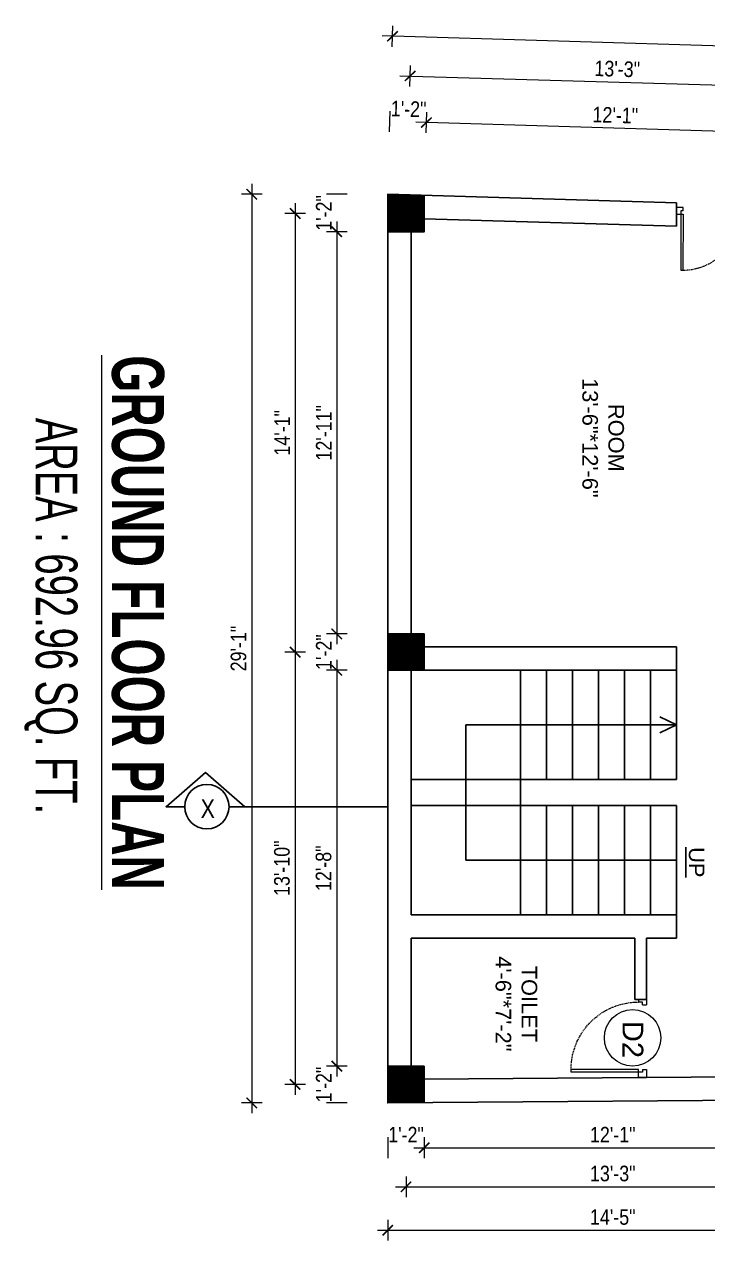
# Model space of a CAD drawing. Header units: inches. Extents: x -9985691 to 3643, y -3270716 to 4788.
# Drawn here: x -4966715.5 to -4966452.7, y -3264200.2 to -3263732.4 of the extents above; entities that cross this region are included whole.
import ezdxf

# ---------------------------------------------------------------- set-up
doc = ezdxf.new("R2010")
doc.units = ezdxf.units.IN
doc.header["$LTSCALE"] = 2
doc.header["$MEASUREMENT"] = 0
doc.header["$PDMODE"] = 34
doc.linetypes.add('HIDDEN', pattern=[0.375, 0.25, -0.125])
doc.layers.get('0').update_dxf_attribs({"linetype": 'CONTINUOUS'})
doc.layers.get('DEFPOINTS').update_dxf_attribs({"color": 141, "linetype": 'CONTINUOUS'})
doc.layers.add('A-Hatch', color=7, linetype='CONTINUOUS')
for name, color, linetype, lineweight in [('Annotate-Lite.w', 177, 'CONTINUOUS', 9), ('DIM 1-100', 4, 'CONTINUOUS', 13), ('Door-Window.w', 4, 'CONTINUOUS', 15), ('TEXT', 181, 'CONTINUOUS', 25), ('Text-100.w', 254, 'CONTINUOUS', 9)]:
    doc.layers.add(name, color=color, linetype=linetype, lineweight=lineweight)
doc.styles.add('ARAIL', font='ARIALN.TTF')
doc.styles.add('Arial', font='arial.ttf', dxfattribs={"width": 0.8, "height": 12})
doc.styles.add('arial.', font='arial.ttf')
doc.styles.add('gaurav', font='arial.ttf')
doc.styles.get("Standard").update_dxf_attribs({"font": 'ARIALN.TTF'})
doc.dimstyles.new('1 by 96', dxfattribs={"dimtxt": 6, "dimasz": 4, "dimexe": 4, "dimexo": 4, "dimgap": 2, "dimtad": 1, "dimdec": 0, "dimzin": 0, "dimdsep": 46, "dimlunit": 4, "dimtxsty": 'Standard', "dimblk": 'ARCHTICK', "dimcen": 0, "dimdle": 4, "dimadec": 0, "dimazin": 0, "dimtfac": 1, "dimtdec": 0, "dimtix": 1, "dimtofl": 0, "dimtmove": 1, "dimatfit": 3, "dimldrblk": 'ARCHTICK', "dimfxl": 4, "dimfxlon": 1, "dimtolj": 1, "dimtzin": 0, "dimlwd": -1, "dimlwe": -1, "dimarcsym": 0})

# ---------------------------------------------------------------- blocks, each defined once
blk = doc.blocks.new('FDFDRE')
at = {"ltscale": 3}
for p, q in [((165701.11, -58637.82), (165701.1, -58641.5)), ((165704.78, -58637.83), (165701.11, -58637.82)), ((165704.78, -58639.66), (165703.55, -58639.66)), ((165703.55, -58639.66), (165703.55, -58641.5)), ((165704.78, -58639.66), (165704.78, -58637.83)), ((165766.98, -58637.83), (165770.65, -58637.82)), ((165766.98, -58639.66), (165766.98, -58637.83)), ((165766.98, -58639.66), (165768.2, -58639.66)), ((165768.2, -58639.66), (165768.2, -58641.5)), ((165770.65, -58637.82), (165770.65, -58641.5)), ((165701.1, -58641.5), (165703.55, -58641.5)), ((165703.55, -58641.5), (165703.53, -58672.63)), ((165703.55, -58641.5), (165704.78, -58641.5)), ((165704.78, -58641.5), (165704.76, -58672.65)), ((165766.98, -58641.5), (165767, -58672.65)), ((165768.2, -58641.5), (165766.98, -58641.5)), ((165770.65, -58641.5), (165768.2, -58641.5)), ((165768.2, -58641.5), (165768.22, -58672.63)), ((165703.53, -58672.63), (165704.76, -58672.65)), ((165768.22, -58672.63), (165767, -58672.65))]:
    blk.add_line(p, q, dxfattribs=at)
at = {"layer": 'Door-Window.w', "color": 9, "linetype": 'HIDDEN', "lineweight": 18}
for centre, start, end in [((165704.78, -58641.5), 269.96183, 3.38353), ((165766.98, -58641.5), 176.61647, 270.03817)]:
    blk.add_arc(centre, 31.16, start, end, dxfattribs=at)
blk = doc.blocks.new('3-0')
at = {"ltscale": 3}
for p, q in [((11063.05, 10097.68), (11065.97, 10099.9)), ((11063.05, 10097.68), (11064.53, 10095.73)), ((11065.99, 10096.84), (11064.53, 10095.73)), ((11065.25, 10097.81), (11066.71, 10098.92)), ((11065.99, 10096.84), (11065.25, 10097.81)), ((11065.97, 10099.9), (11066.71, 10098.92)), ((11085.5, 10074.13), (11110.32, 10092.96)), ((11086.24, 10073.15), (11111.05, 10091.97)), ((11111.05, 10091.97), (11110.32, 10092.96)), ((11084.04, 10073.02), (11082.57, 10071.91)), ((11084.04, 10073.02), (11084.78, 10072.04)), ((11084.78, 10072.04), (11086.24, 10073.15)), ((11086.24, 10073.15), (11085.5, 10074.13)), ((11087.72, 10071.2), (11086.24, 10073.15)), ((11082.57, 10071.91), (11084.79, 10068.98)), ((11084.79, 10068.98), (11087.72, 10071.2))]:
    blk.add_line(p, q, dxfattribs=at)
at = {"layer": 'Door-Window.w', "color": 9, "linetype": 'HIDDEN', "lineweight": 18}
blk.add_arc((11085.5, 10074.13), 31.16, 37.1906, 127.1465, dxfattribs=at)
blk = doc.blocks.new('_ArchTick')
at = {"color": 0, "linetype": 'ByBlock', "const_width": 0.15}
blk.add_lwpolyline([(-0.5, -0.5), (0.5, 0.5)], dxfattribs=at)
blk = doc.blocks.new('*D1046')
at = {"layer": 'DEFPOINTS', "color": 0, "ltscale": 0.5, "transparency": 16777216}
for p in [(-4966560.86, -3263770.21), (-4966561.69, -3263798.21), (-4966416.69, -3263802.52)]:
    blk.add_point(p, dxfattribs=at)
at = {"layer": 'DIM 1-100', "color": 0, "ltscale": 0.5, "transparency": 16777216}
for p, q in [((-4966411.86, -3263774.64), (-4966564.86, -3263770.09)), ((-4966560.98, -3263774.21), (-4966560.74, -3263766.21)), ((-4966415.98, -3263778.52), (-4966415.74, -3263770.52))]:
    blk.add_line(p, q, dxfattribs=at)
at = {"layer": 'DIM 1-100', "color": 0, "ltscale": 0.5, "transparency": 16777216, "xscale": 4, "yscale": 4, "zscale": 4}
for p, rotation in [((-4966560.86, -3263770.21), 178.2968649486778), ((-4966415.86, -3263774.52), 358.2968649486778)]:
    blk.add_blockref('_ArchTick', p, dxfattribs=dict(at, rotation=rotation))
at = {"layer": 'DIM 1-100', "color": 0, "ltscale": 0.5, "transparency": 16777216, "insert": (-4966488.21, -3263767.35), "char_height": 6, "attachment_point": 5, "rotation": 358.2969}
blk.add_mtext('\\A1;12\'-1"', dxfattribs=at)
blk = doc.blocks.new('*D1047')
at = {"layer": 'DEFPOINTS', "color": 0, "ltscale": 0.5, "transparency": 16777216}
for p in [(-4966574.86, -3263769.79), (-4966575.69, -3263797.79), (-4966561.69, -3263798.21)]:
    blk.add_point(p, dxfattribs=at)
at = {"layer": 'DIM 1-100', "color": 0, "ltscale": 0.5, "transparency": 16777216}
for p, q in [((-4966574.98, -3263773.79), (-4966574.74, -3263765.79)), ((-4966560.98, -3263774.21), (-4966560.74, -3263766.21))]:
    blk.add_line(p, q, dxfattribs=at)
at = {"layer": 'DIM 1-100', "color": 0, "ltscale": 0.5, "transparency": 16777216, "insert": (-4966567.71, -3263764.99), "char_height": 6, "attachment_point": 5, "rotation": 358.2969}
blk.add_mtext('\\A1;1\'-2"', dxfattribs=at)
blk = doc.blocks.new('*D1050')
at = {"layer": 'DEFPOINTS', "color": 0, "ltscale": 0.5, "transparency": 16777216}
for p in [(-4966408.12, -3263757.04), (-4966568.69, -3263805.21), (-4966409.69, -3263809.93)]:
    blk.add_point(p, dxfattribs=at)
at = {"layer": 'DIM 1-100', "color": 0, "ltscale": 0.5, "transparency": 16777216}
for p, q in [((-4966567.24, -3263756.31), (-4966567, -3263748.31)), ((-4966571.12, -3263752.19), (-4966404.12, -3263757.16)), ((-4966408.24, -3263761.04), (-4966408, -3263753.04))]:
    blk.add_line(p, q, dxfattribs=at)
at = {"layer": 'DIM 1-100', "color": 0, "ltscale": 0.5, "transparency": 16777216, "xscale": 4, "yscale": 4, "zscale": 4}
for p, rotation in [((-4966567.12, -3263752.31), 178.2968649667786), ((-4966408.12, -3263757.04), 358.2968649667786)]:
    blk.add_blockref('_ArchTick', p, dxfattribs=dict(at, rotation=rotation))
at = {"layer": 'DIM 1-100', "color": 0, "ltscale": 0.5, "transparency": 16777216, "insert": (-4966487.47, -3263749.61), "char_height": 6, "attachment_point": 5, "rotation": 358.2969}
blk.add_mtext('\\A1;13\'-3"', dxfattribs=at)
blk = doc.blocks.new('*D1052')
at = {"layer": 'DEFPOINTS', "color": 0, "ltscale": 0.5, "transparency": 16777216}
for p in [(-4966573.89, -3263737.04), (-4966575.69, -3263797.79), (-4966257.57, -3263807.25)]:
    blk.add_point(p, dxfattribs=at)
at = {"layer": 'DIM 1-100', "color": 0, "ltscale": 0.5, "transparency": 16777216}
for p, q in [((-4966251.76, -3263746.62), (-4966577.89, -3263736.92)), ((-4966574.01, -3263741.04), (-4966573.77, -3263733.04)), ((-4966255.88, -3263750.5), (-4966255.64, -3263742.5))]:
    blk.add_line(p, q, dxfattribs=at)
at = {"layer": 'DIM 1-100', "color": 0, "ltscale": 0.5, "transparency": 16777216, "xscale": 4, "yscale": 4, "zscale": 4}
for p, rotation in [((-4966573.89, -3263737.04), 178.2968649667986), ((-4966255.76, -3263746.5), 358.2968649667986)]:
    blk.add_blockref('_ArchTick', p, dxfattribs=dict(at, rotation=rotation))
at = {"layer": 'DIM 1-100', "color": 0, "ltscale": 0.5, "transparency": 16777216, "insert": (-4966414.67, -3263736.71), "char_height": 6, "attachment_point": 5, "rotation": 358.2969}
blk.add_mtext('\\A1;26\'-6"', dxfattribs=at)
blk = doc.blocks.new('*D1053')
at = {"layer": 'DEFPOINTS', "color": 0, "ltscale": 0.5, "transparency": 16777216}
for p in [(-4966575.69, -3263797.79), (-4966595.32, -3263812.21), (-4966575.69, -3263812.21)]:
    blk.add_point(p, dxfattribs=at)
at = {"layer": 'DIM 1-100', "color": 0, "ltscale": 0.5, "transparency": 16777216}
for p, q in [((-4966591.32, -3263797.79), (-4966599.32, -3263797.79)), ((-4966591.32, -3263812.21), (-4966599.32, -3263812.21))]:
    blk.add_line(p, q, dxfattribs=at)
at = {"layer": 'DIM 1-100', "color": 0, "ltscale": 0.5, "transparency": 16777216, "insert": (-4966600.33, -3263805), "char_height": 6, "attachment_point": 5, "rotation": 90}
blk.add_mtext('\\A1;1\'-2"', dxfattribs=at)
blk = doc.blocks.new('*D1054')
at = {"layer": 'DEFPOINTS', "color": 0, "ltscale": 0.5, "transparency": 16777216}
for p in [(-4966575.69, -3263812.21), (-4966595.32, -3263966.89), (-4966575.69, -3263966.89)]:
    blk.add_point(p, dxfattribs=at)
at = {"layer": 'DIM 1-100', "color": 0, "ltscale": 0.5, "transparency": 16777216}
for p, q in [((-4966591.32, -3263812.21), (-4966599.32, -3263812.21)), ((-4966595.32, -3263808.21), (-4966595.32, -3263970.89)), ((-4966591.32, -3263966.89), (-4966599.32, -3263966.89))]:
    blk.add_line(p, q, dxfattribs=at)
at = {"layer": 'DIM 1-100', "color": 0, "ltscale": 0.5, "transparency": 16777216, "xscale": 4, "yscale": 4, "zscale": 4}
for p, rotation in [((-4966595.32, -3263812.21), 90), ((-4966595.32, -3263966.89), 270)]:
    blk.add_blockref('_ArchTick', p, dxfattribs=dict(at, rotation=rotation))
at = {"layer": 'DIM 1-100', "color": 0, "ltscale": 0.5, "transparency": 16777216, "insert": (-4966600.33, -3263889.55), "char_height": 6, "attachment_point": 5, "rotation": 90}
blk.add_mtext('\\A1;12\'-11"', dxfattribs=at)
blk = doc.blocks.new('*D1055')
at = {"layer": 'DEFPOINTS', "color": 0, "ltscale": 0.5, "transparency": 16777216}
for p in [(-4966575.69, -3263966.89), (-4966595.32, -3263980.89), (-4966575.69, -3263980.89)]:
    blk.add_point(p, dxfattribs=at)
at = {"layer": 'DIM 1-100', "color": 0, "ltscale": 0.5, "transparency": 16777216}
for p, q in [((-4966591.32, -3263966.89), (-4966599.32, -3263966.89)), ((-4966591.32, -3263980.89), (-4966599.32, -3263980.89))]:
    blk.add_line(p, q, dxfattribs=at)
at = {"layer": 'DIM 1-100', "color": 0, "ltscale": 0.5, "transparency": 16777216, "insert": (-4966600.33, -3263973.89), "char_height": 6, "attachment_point": 5, "rotation": 90}
blk.add_mtext('\\A1;1\'-2"', dxfattribs=at)
blk = doc.blocks.new('*D1056')
at = {"layer": 'DEFPOINTS', "color": 0, "ltscale": 0.5, "transparency": 16777216}
for p in [(-4966575.69, -3263980.89), (-4966595.32, -3264133.14), (-4966575.69, -3264133.14)]:
    blk.add_point(p, dxfattribs=at)
at = {"layer": 'DIM 1-100', "color": 0, "ltscale": 0.5, "transparency": 16777216}
for p, q in [((-4966591.32, -3263980.89), (-4966599.32, -3263980.89)), ((-4966595.32, -3263976.89), (-4966595.32, -3264137.14)), ((-4966591.32, -3264133.14), (-4966599.32, -3264133.14))]:
    blk.add_line(p, q, dxfattribs=at)
at = {"layer": 'DIM 1-100', "color": 0, "ltscale": 0.5, "transparency": 16777216, "xscale": 4, "yscale": 4, "zscale": 4}
for p, rotation in [((-4966595.32, -3263980.89), 90), ((-4966595.32, -3264133.14), 270)]:
    blk.add_blockref('_ArchTick', p, dxfattribs=dict(at, rotation=rotation))
at = {"layer": 'DIM 1-100', "color": 0, "ltscale": 0.5, "transparency": 16777216, "insert": (-4966600.38, -3264057.01), "char_height": 6, "attachment_point": 5, "rotation": 90}
blk.add_mtext('\\A1;12\'-8"', dxfattribs=at)
blk = doc.blocks.new('*D1057')
at = {"layer": 'DEFPOINTS', "color": 0, "ltscale": 0.5, "transparency": 16777216}
for p in [(-4966575.69, -3264133.14), (-4966595.32, -3264147.25), (-4966575.69, -3264147.25)]:
    blk.add_point(p, dxfattribs=at)
at = {"layer": 'DIM 1-100', "color": 0, "ltscale": 0.5, "transparency": 16777216}
for p, q in [((-4966591.32, -3264133.14), (-4966599.32, -3264133.14)), ((-4966591.32, -3264147.25), (-4966599.32, -3264147.25))]:
    blk.add_line(p, q, dxfattribs=at)
at = {"layer": 'DIM 1-100', "color": 0, "ltscale": 0.5, "transparency": 16777216, "insert": (-4966600.33, -3264140.19), "char_height": 6, "attachment_point": 5, "rotation": 90}
blk.add_mtext('\\A1;1\'-2"', dxfattribs=at)
blk = doc.blocks.new('*D1058')
at = {"layer": 'DEFPOINTS', "color": 0, "ltscale": 0.5, "transparency": 16777216}
for p in [(-4966568.69, -3263805.21), (-4966611.33, -3263973.89), (-4966568.69, -3263973.89)]:
    blk.add_point(p, dxfattribs=at)
at = {"layer": 'DIM 1-100', "color": 0, "ltscale": 0.5, "transparency": 16777216}
for p, q in [((-4966611.33, -3263801.21), (-4966611.33, -3263977.89)), ((-4966607.33, -3263805.21), (-4966615.33, -3263805.21)), ((-4966607.33, -3263973.89), (-4966615.33, -3263973.89))]:
    blk.add_line(p, q, dxfattribs=at)
at = {"layer": 'DIM 1-100', "color": 0, "ltscale": 0.5, "transparency": 16777216, "xscale": 4, "yscale": 4, "zscale": 4}
for p, rotation in [((-4966611.33, -3263805.21), 90), ((-4966611.33, -3263973.89), 270)]:
    blk.add_blockref('_ArchTick', p, dxfattribs=dict(at, rotation=rotation))
at = {"layer": 'DIM 1-100', "color": 0, "ltscale": 0.5, "transparency": 16777216, "insert": (-4966616.34, -3263889.55), "char_height": 6, "attachment_point": 5, "rotation": 90}
blk.add_mtext('\\A1;14\'-1"', dxfattribs=at)
blk = doc.blocks.new('*D1059')
at = {"layer": 'DEFPOINTS', "color": 0, "ltscale": 0.5, "transparency": 16777216}
for p in [(-4966568.69, -3263973.89), (-4966611.33, -3264140.14), (-4966568.69, -3264140.14)]:
    blk.add_point(p, dxfattribs=at)
at = {"layer": 'DIM 1-100', "color": 0, "ltscale": 0.5, "transparency": 16777216}
for p, q in [((-4966611.33, -3263969.89), (-4966611.33, -3264144.14)), ((-4966607.33, -3263973.89), (-4966615.33, -3263973.89)), ((-4966607.33, -3264140.14), (-4966615.33, -3264140.14))]:
    blk.add_line(p, q, dxfattribs=at)
at = {"layer": 'DIM 1-100', "color": 0, "ltscale": 0.5, "transparency": 16777216, "xscale": 4, "yscale": 4, "zscale": 4}
for p, rotation in [((-4966611.33, -3263973.89), 90), ((-4966611.33, -3264140.14), 270)]:
    blk.add_blockref('_ArchTick', p, dxfattribs=dict(at, rotation=rotation))
at = {"layer": 'DIM 1-100', "color": 0, "ltscale": 0.5, "transparency": 16777216, "insert": (-4966616.4, -3264057.01), "char_height": 6, "attachment_point": 5, "rotation": 90}
blk.add_mtext('\\A1;13\'-10"', dxfattribs=at)
blk = doc.blocks.new('*D1060')
at = {"layer": 'DEFPOINTS', "color": 0, "ltscale": 0.5, "transparency": 16777216}
for p in [(-4966575.69, -3263797.79), (-4966628.02, -3264147.25), (-4966575.69, -3264147.25)]:
    blk.add_point(p, dxfattribs=at)
at = {"layer": 'DIM 1-100', "color": 0, "ltscale": 0.5, "transparency": 16777216}
for p, q in [((-4966624.02, -3263797.79), (-4966632.02, -3263797.79)), ((-4966628.02, -3263793.79), (-4966628.02, -3264151.25)), ((-4966624.02, -3264147.25), (-4966632.02, -3264147.25))]:
    blk.add_line(p, q, dxfattribs=at)
at = {"layer": 'DIM 1-100', "color": 0, "ltscale": 0.5, "transparency": 16777216, "xscale": 4, "yscale": 4, "zscale": 4}
for p, rotation in [((-4966628.02, -3263797.79), 90), ((-4966628.02, -3264147.25), 270)]:
    blk.add_blockref('_ArchTick', p, dxfattribs=dict(at, rotation=rotation))
at = {"layer": 'DIM 1-100', "color": 0, "ltscale": 0.5, "transparency": 16777216, "insert": (-4966633.08, -3263972.52), "char_height": 6, "attachment_point": 5, "rotation": 90}
blk.add_mtext('\\A1;29\'-1"', dxfattribs=at)
blk = doc.blocks.new('*D1061')
at = {"layer": 'DEFPOINTS', "color": 0, "ltscale": 0.5, "transparency": 16777216}
for p in [(-4966575.69, -3264147.25), (-4966561.69, -3264147.14), (-4966575.69, -3264164.49)]:
    blk.add_point(p, dxfattribs=at)
at = {"layer": 'DIM 1-100', "color": 0, "ltscale": 0.5, "transparency": 16777216}
for p, q in [((-4966575.69, -3264160.49), (-4966575.69, -3264168.49)), ((-4966561.69, -3264160.49), (-4966561.69, -3264168.49))]:
    blk.add_line(p, q, dxfattribs=at)
at = {"layer": 'DIM 1-100', "color": 0, "ltscale": 0.5, "transparency": 16777216, "insert": (-4966568.69, -3264159.47), "char_height": 6, "attachment_point": 5}
blk.add_mtext('\\A1;1\'-2"', dxfattribs=at)
blk = doc.blocks.new('*D1062')
at = {"layer": 'DEFPOINTS', "color": 0, "ltscale": 0.5, "transparency": 16777216}
for p in [(-4966561.69, -3264147.14), (-4966416.69, -3264145.91), (-4966416.69, -3264164.49)]:
    blk.add_point(p, dxfattribs=at)
at = {"layer": 'DIM 1-100', "color": 0, "ltscale": 0.5, "transparency": 16777216}
for p, q in [((-4966561.69, -3264160.49), (-4966561.69, -3264168.49)), ((-4966416.69, -3264160.49), (-4966416.69, -3264168.49)), ((-4966565.69, -3264164.49), (-4966412.69, -3264164.49))]:
    blk.add_line(p, q, dxfattribs=at)
at = {"layer": 'DIM 1-100', "color": 0, "ltscale": 0.5, "transparency": 16777216, "xscale": 4, "yscale": 4, "zscale": 4, "rotation": 180}
blk.add_blockref('_ArchTick', (-4966561.69, -3264164.49), dxfattribs=at)
at = {"layer": 'DIM 1-100', "color": 0, "ltscale": 0.5, "transparency": 16777216, "xscale": 4, "yscale": 4, "zscale": 4}
blk.add_blockref('_ArchTick', (-4966416.69, -3264164.49), dxfattribs=at)
at = {"layer": 'DIM 1-100', "color": 0, "ltscale": 0.5, "transparency": 16777216, "insert": (-4966489.19, -3264159.47), "char_height": 6, "attachment_point": 5}
blk.add_mtext('\\A1;12\'-1"', dxfattribs=at)
blk = doc.blocks.new('*D1066')
at = {"layer": 'DEFPOINTS', "color": 0, "ltscale": 0.5, "transparency": 16777216}
for p in [(-4966409.69, -3264138.91), (-4966568.69, -3264140.14), (-4966409.69, -3264179.51)]:
    blk.add_point(p, dxfattribs=at)
at = {"layer": 'DIM 1-100', "color": 0, "ltscale": 0.5, "transparency": 16777216}
for p, q in [((-4966568.69, -3264175.51), (-4966568.69, -3264183.51)), ((-4966409.69, -3264175.51), (-4966409.69, -3264183.51)), ((-4966572.69, -3264179.51), (-4966405.69, -3264179.51))]:
    blk.add_line(p, q, dxfattribs=at)
at = {"layer": 'DIM 1-100', "color": 0, "ltscale": 0.5, "transparency": 16777216, "xscale": 4, "yscale": 4, "zscale": 4, "rotation": 180}
blk.add_blockref('_ArchTick', (-4966568.69, -3264179.51), dxfattribs=at)
at = {"layer": 'DIM 1-100', "color": 0, "ltscale": 0.5, "transparency": 16777216, "xscale": 4, "yscale": 4, "zscale": 4}
blk.add_blockref('_ArchTick', (-4966409.69, -3264179.51), dxfattribs=at)
at = {"layer": 'DIM 1-100', "color": 0, "ltscale": 0.5, "transparency": 16777216, "insert": (-4966489.19, -3264174.45), "char_height": 6, "attachment_point": 5}
blk.add_mtext('\\A1;13\'-3"', dxfattribs=at)
blk = doc.blocks.new('*D1068')
at = {"layer": 'DEFPOINTS', "color": 0, "ltscale": 0.5, "transparency": 16777216}
for p in [(-4966575.69, -3264147.25), (-4966402.69, -3264145.91), (-4966402.69, -3264196.24)]:
    blk.add_point(p, dxfattribs=at)
at = {"layer": 'DIM 1-100', "color": 0, "ltscale": 0.5, "transparency": 16777216}
for p, q in [((-4966575.69, -3264192.24), (-4966575.69, -3264200.24)), ((-4966402.69, -3264192.24), (-4966402.69, -3264200.24)), ((-4966579.69, -3264196.24), (-4966398.69, -3264196.24))]:
    blk.add_line(p, q, dxfattribs=at)
at = {"layer": 'DIM 1-100', "color": 0, "ltscale": 0.5, "transparency": 16777216, "xscale": 4, "yscale": 4, "zscale": 4, "rotation": 180}
blk.add_blockref('_ArchTick', (-4966575.69, -3264196.24), dxfattribs=at)
at = {"layer": 'DIM 1-100', "color": 0, "ltscale": 0.5, "transparency": 16777216, "xscale": 4, "yscale": 4, "zscale": 4}
blk.add_blockref('_ArchTick', (-4966402.69, -3264196.24), dxfattribs=at)
at = {"layer": 'DIM 1-100', "color": 0, "ltscale": 0.5, "transparency": 16777216, "insert": (-4966489.19, -3264191.18), "char_height": 6, "attachment_point": 5}
blk.add_mtext('\\A1;14\'-5"', dxfattribs=at)

msp = doc.modelspace()

# ---------------------------------------------------------------- hatches: boundary and pattern name
at = {"layer": 'A-Hatch', "ltscale": 0.5}
h = msp.add_hatch(dxfattribs=at)
h.set_pattern_fill('ANSI31', color=256, angle=270)
h.set_pattern_definition([(315, (-1701890.36405, -8238907.08274), (0.0883883476483, 0.0883883476483), [])])
h.paths.add_polyline_path([(-4966561.69, -3263812.21), (-4966561.69, -3263798.21), (-4966575.69, -3263798.21), (-4966575.69, -3263812.21)])
h = msp.add_hatch(dxfattribs=at)
h.set_pattern_fill('ANSI31', color=256, angle=270)
h.set_pattern_definition([(315, (-1701890.36405, -8239075.76584), (0.0883883476483, 0.0883883476483), [])])
h.paths.add_polyline_path([(-4966561.69, -3263980.89), (-4966561.69, -3263966.89), (-4966575.69, -3263966.89), (-4966575.69, -3263980.89)])
h = msp.add_hatch(dxfattribs=at)
h.set_pattern_fill('ANSI31', color=256, angle=270)
h.set_pattern_definition([(315, (-1701890.36405, -8239242.01561), (0.0883883476483, 0.0883883476483), [])])
h.paths.add_polyline_path([(-4966561.69, -3264147.14), (-4966561.69, -3264133.14), (-4966575.69, -3264133.14), (-4966575.69, -3264147.14)])

# ---------------------------------------------------------------- linework, layer by layer
at = {"ltscale": 0.5}
for p, q in [((-4966464.69, -3263801.09), (-4966464.69, -3263810.09)), ((-4966464.69, -3263810.09), (-4966561.69, -3263807.21)), ((-4966566.69, -3263812.21), (-4966566.69, -3263966.89)), ((-4966561.69, -3263971.89), (-4966464.69, -3263971.89)), ((-4966464.69, -3263971.89), (-4966464.69, -3263980.89)), ((-4966566.69, -3263980.89), (-4966566.69, -3264074.89)), ((-4966561.69, -3263980.89), (-4966464.69, -3263980.89)), ((-4966524.69, -3263980.89), (-4966524.69, -3264022.89)), ((-4966514.69, -3263980.89), (-4966514.69, -3264022.89)), ((-4966504.69, -3263980.89), (-4966504.69, -3264022.89)), ((-4966494.69, -3263980.89), (-4966494.69, -3264022.89)), ((-4966484.69, -3263980.89), (-4966484.69, -3264022.89)), ((-4966474.69, -3263980.89), (-4966474.69, -3264022.89)), ((-4966464.69, -3263980.89), (-4966464.69, -3264022.89)), ((-4966464.69, -3264001.89), (-4966471.05, -3263998.8)), ((-4966545.69, -3264053.89), (-4966545.69, -3264001.89)), ((-4966545.69, -3264001.89), (-4966464.69, -3264001.89)), ((-4966464.69, -3264001.89), (-4966471.05, -3264004.97)), ((-4966524.69, -3264022.89), (-4966566.69, -3264022.89)), ((-4966524.69, -3264022.89), (-4966464.69, -3264022.89)), ((-4966524.69, -3264022.89), (-4966524.69, -3264032.89)), ((-4966524.69, -3264032.89), (-4966566.69, -3264032.89)), ((-4966524.69, -3264032.89), (-4966524.69, -3264074.89)), ((-4966524.69, -3264032.89), (-4966464.69, -3264032.89)), ((-4966514.69, -3264032.89), (-4966514.69, -3264074.89)), ((-4966504.69, -3264032.89), (-4966504.69, -3264074.89)), ((-4966494.69, -3264032.89), (-4966494.69, -3264074.89)), ((-4966484.69, -3264032.89), (-4966484.69, -3264074.89)), ((-4966474.69, -3264032.89), (-4966474.69, -3264074.89)), ((-4966464.69, -3264032.89), (-4966464.69, -3264074.89)), ((-4966464.69, -3264053.89), (-4966545.69, -3264053.89)), ((-4966566.69, -3264074.89), (-4966464.69, -3264074.89)), ((-4966464.69, -3264074.89), (-4966464.69, -3264083.89)), ((-4966566.69, -3264083.89), (-4966566.69, -3264133.14)), ((-4966566.69, -3264083.89), (-4966480.69, -3264083.89)), ((-4966480.69, -3264083.89), (-4966480.69, -3264107.48)), ((-4966476.19, -3264083.89), (-4966476.19, -3264107.48)), ((-4966476.19, -3264083.89), (-4966464.69, -3264083.89)), ((-4966476.19, -3264107.48), (-4966480.69, -3264107.48)), ((-4966561.69, -3264138.14), (-4966416.69, -3264137.02))]:
    msp.add_line(p, q, dxfattribs=at)
msp.add_lwpolyline([(-4966464.69, -3263801.09), (-4966575.69, -3263797.79), (-4966575.69, -3264147.25), (-4966402.69, -3264145.91)], dxfattribs=at)
for points in [[(-4966561.69, -3263798.21), (-4966561.69, -3263812.21), (-4966575.69, -3263812.21), (-4966575.69, -3263798.21)], [(-4966561.69, -3263966.89), (-4966561.69, -3263980.89), (-4966575.69, -3263980.89), (-4966575.69, -3263966.89)], [(-4966561.69, -3264133.14), (-4966561.69, -3264147.14), (-4966575.69, -3264147.14), (-4966575.69, -3264133.14)]]:
    msp.add_lwpolyline(points, close=True, dxfattribs=at)
at = {"layer": 'Annotate-Lite.w', "ltscale": 0.005}
msp.add_circle((-4966481.55, -3264122.24), 10.86, dxfattribs=at)
at = {"layer": 'TEXT'}
for points in [[(-4966653.8, -3264033.33), (-4966660.94, -3264033.33), (-4966645.8, -3264020.24), (-4966630.66, -3264033.33)], [(-4966575.69, -3264033.33), (-4966636.74, -3264033.33)]]:
    msp.add_lwpolyline(points, dxfattribs=at)
msp.add_circle((-4966645.27, -3264033.33), 8.53, dxfattribs=at)

# ---------------------------------------------------------------- block references
at = {"layer": 'Door-Window.w', "ltscale": 0.005, "xscale": 0.6902152811431093, "yscale": 0.6902152811431093, "zscale": 0.690215281206522, "rotation": 359.999999999704}
msp.add_blockref('FDFDRE', (-5080834.13, -3223330.21), dxfattribs=at)
at = {"layer": 'Door-Window.w', "linetype": 'ByBlock', "xscale": -0.8331589850253455, "yscale": 0.8331589851164872, "zscale": 0.8331589849470642, "rotation": 37.15242428694933}
msp.add_blockref('3-0', (-4954048.82, -3265246.23), dxfattribs=at)

# ---------------------------------------------------------------- texts
at = {"layer": 'Annotate-Lite.w', "ltscale": 0.005, "insert": (-4966485.42, -3264115.7), "char_height": 8, "attachment_point": 7, "rotation": 269.8855, "style": 'gaurav'}
msp.add_mtext_dynamic_manual_height_columns('D2', width=8, gutter_width=100, heights=[0], dxfattribs=at)
at = {"layer": 'TEXT', "lineweight": -2, "char_height": 6, "attachment_point": 5, "rotation": 270, "style": 'arial.'}
for s, insert in [('ROOM\\P13\'-6"*12\'-6"', (-4966492.91, -3263891.48)), ('TOILET\\P4\'-6"*7\'-2"', (-4966526.29, -3264109.17))]:
    msp.add_mtext_dynamic_manual_height_columns(s, width=45.7314, gutter_width=30, heights=[0], dxfattribs=dict(at, insert=insert))
at = {"layer": 'TEXT', "insert": (-4966642.18, -3264030.49), "char_height": 7.2, "attachment_point": 3, "style": 'ARAIL'}
msp.add_mtext_dynamic_manual_height_columns('X', width=125.4648, gutter_width=90, heights=[0], dxfattribs=at)
at = {"layer": 'TEXT', "lineweight": -2, "insert": (-4966456.95, -3264054.71), "char_height": 6, "width": 26.6739, "attachment_point": 5, "rotation": 270, "style": 'arial.'}
msp.add_mtext('{\\LUP}', dxfattribs=at)
at = {"layer": 'Text-100.w', "insert": (-4966661.75, -3263959.99), "char_height": 20, "width": 569.1024, "attachment_point": 2, "rotation": 270, "style": 'Arial'}
msp.add_mtext('\\A1;{\\fArial Narrow|b1|i0|c0|p34;\\L GROUND FLOOR PLAN\\P\\fArial Narrow|b0|i0|c0|p34;\\H0.8x;\\lAREA : 692.96 SQ. FT.\\H1.02306x; }', dxfattribs=at)

# ---------------------------------------------------------------- dimensions: what is measured, and where the dimension line sits
at = {"layer": 'DIM 1-100', "ltscale": 0.5}
for p1, p2, distance, picture, middle in [((-4966257.57, -3263807.25), (-4966575.69, -3263797.79), -60.77, '*D1052', (-4966414.67, -3263736.71)), ((-4966568.69, -3263805.21), (-4966409.69, -3263809.93), 52.92, '*D1050', (-4966487.47, -3263749.61))]:
    dim = msp.add_aligned_dim(p1=p1, p2=p2, distance=distance, dimstyle='1 by 96', dxfattribs=at)
    dim.commit()
    dim.dimension.update_dxf_attribs({"geometry": picture, "text_midpoint": middle})
for base, p1, p2, angle, picture, middle in [((-4966574.86, -3263769.79), (-4966561.69, -3263798.21), (-4966575.69, -3263797.79), 178.2969, '*D1047', (-4966567.71, -3263764.99)), ((-4966560.86, -3263770.21), (-4966416.69, -3263802.52), (-4966561.69, -3263798.21), 178.2969, '*D1046', (-4966488.21, -3263767.35)), ((-4966628.02, -3264147.25), (-4966575.69, -3263797.79), (-4966575.69, -3264147.25), 270, '*D1060', (-4966633.08, -3263972.52)), ((-4966595.32, -3263812.21), (-4966575.69, -3263797.79), (-4966575.69, -3263812.21), 270, '*D1053', (-4966600.33, -3263805)), ((-4966611.33, -3263973.89), (-4966568.69, -3263805.21), (-4966568.69, -3263973.89), 270, '*D1058', (-4966616.34, -3263889.55)), ((-4966595.32, -3263966.89), (-4966575.69, -3263812.21), (-4966575.69, -3263966.89), 270, '*D1054', (-4966600.33, -3263889.55)), ((-4966595.32, -3263980.89), (-4966575.69, -3263966.89), (-4966575.69, -3263980.89), 270, '*D1055', (-4966600.33, -3263973.89)), ((-4966611.33, -3264140.14), (-4966568.69, -3263973.89), (-4966568.69, -3264140.14), 270, '*D1059', (-4966616.4, -3264057.01)), ((-4966595.32, -3264133.14), (-4966575.69, -3263980.89), (-4966575.69, -3264133.14), 270, '*D1056', (-4966600.38, -3264057.01)), ((-4966595.32, -3264147.25), (-4966575.69, -3264133.14), (-4966575.69, -3264147.25), 270, '*D1057', (-4966600.33, -3264140.19))]:
    dim = msp.add_linear_dim(base=base, p1=p1, p2=p2, angle=angle, dimstyle='1 by 96', dxfattribs=at)
    dim.commit()
    dim.dimension.update_dxf_attribs({"geometry": picture, "text_midpoint": middle})
for base, p1, p2, picture, middle in [((-4966409.69, -3264179.51), (-4966568.69, -3264140.14), (-4966409.69, -3264138.91), '*D1066', (-4966489.19, -3264174.45)), ((-4966402.69, -3264196.24), (-4966575.69, -3264147.25), (-4966402.69, -3264145.91), '*D1068', (-4966489.19, -3264191.18)), ((-4966575.69, -3264164.49), (-4966561.69, -3264147.14), (-4966575.69, -3264147.25), '*D1061', (-4966568.69, -3264159.47)), ((-4966416.69, -3264164.49), (-4966561.69, -3264147.14), (-4966416.69, -3264145.91), '*D1062', (-4966489.19, -3264159.47))]:
    dim = msp.add_linear_dim(base=base, p1=p1, p2=p2, dimstyle='1 by 96', dxfattribs=at)
    dim.commit()
    dim.dimension.update_dxf_attribs({"geometry": picture, "text_midpoint": middle})

doc.saveas('drawing.dxf')
